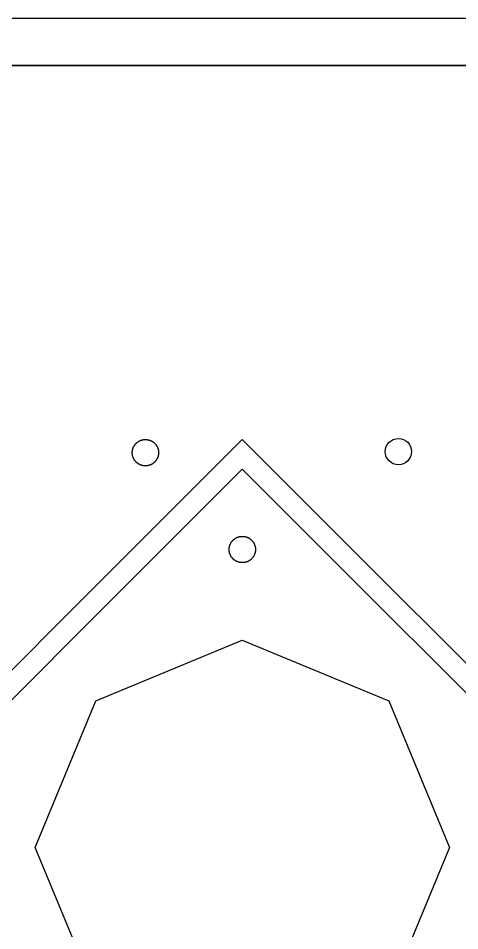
# Model space of a CAD drawing. Extents: x -16500 to 16500, y -16500 to 38576.
# Drawn here: x -10753 to -6563, y 7835 to 16500 of the extents above; entities that cross this region are included whole.
import ezdxf

# ---------------------------------------------------------------- set-up
doc = ezdxf.new("R2010")
doc.units = 0
doc.header["$MEASUREMENT"] = 0
for name, color, linetype in [('Bottom', 2, 'Continuous'), ('Top', 1, 'Continuous'), ('Vias', 60, 'Continuous')]:
    doc.layers.add(name, color=color, linetype=linetype)

msp = doc.modelspace()

# ---------------------------------------------------------------- linework, layer by layer
at = {"layer": 'Bottom', "linetype": 'Continuous'}
for points in [[(-16500, 16500), (16500, 16500), (16500, -16500), (-16500, -16500)], [(-16050, 16050), (16050, 16050), (16050, -16050), (-16050, -16050)]]:
    msp.add_lwpolyline(points, close=True, dxfattribs=at)
at = {"layer": 'Top'}
for points in [[(-16500, -16050), (-16500, 16500), (16500, 16500), (16500, -16500), (-16500, -16500), (-16500, -16050)], [(-16050, -16050), (16050, -16050), (16050, 16050), (-16050, 16050)], [(-8626.703, 6660.703), (-10016.875, 7236.531), (-10592.703, 8626.703), (-10016.875, 10016.875), (-8626.703, 10592.703), (-7236.531, 10016.875), (-6660.703, 8626.703), (-7019.069, 7761.531), (-3242.085, 3984.547), (-3984.547, 3242.085), (-7761.531, 7019.069)]]:
    msp.add_lwpolyline(points, close=True, dxfattribs=at)
at = {"layer": 'Top', "linetype": 'Continuous'}
for points in [[(-5291.342, 9164.874), (-8626.704, 12500.234), (-12500.234, 8626.703), (-9290.551, 5417.021), (-13700.786, 6354.445), (-14839.727, 996.153), (-10392.695, 50.907), (-14945.686, -1169.063), (-13527.876, -6460.405), (-9164.874, -5291.342), (-12500.235, -8626.702), (-8626.705, -12500.234), (-5417.021, -9290.551), (-6354.445, -13700.786), (-996.153, -14839.727), (-50.907, -10392.695)], [(-5040.676, 9002.117), (-5233.862, 8950.353), (-5417.146, 9007.834), (-8626.704, 12217.392), (-12217.392, 8626.703), (-9007.833, 5417.146), (-9106.927, 5173.522), (-13546.739, 6117.234), (-14602.515, 1150.2), (-10162.703, 206.489), (-10204.285, 10.859), (-10316.4, -135.705), (-14700.737, -1310.485), (-13386.454, -6215.456), (-9002.117, -5040.676), (-8950.353, -5233.862), (-9007.834, -5417.145), (-12217.392, -8626.702), (-8626.704, -12217.391), (-5417.146, -9007.834), (-5173.522, -9106.927), (-6117.234, -13546.739), (-1150.2, -14602.515), (-206.489, -10162.703)]]:
    msp.add_lwpolyline(points, dxfattribs=at)
at = {"layer": 'Vias'}
for points in [[(-9547.551, 12249.379), (-9550.769, 12249.462), (-9553.983, 12249.628), (-9557.193, 12249.876), (-9560.394, 12250.207), (-9563.586, 12250.621), (-9566.767, 12251.116), (-9569.933, 12251.693), (-9573.084, 12252.351), (-9576.217, 12253.091), (-9579.329, 12253.91), (-9582.42, 12254.81), (-9585.486, 12255.789), (-9588.526, 12256.846), (-9591.538, 12257.982), (-9594.52, 12259.194), (-9597.469, 12260.483), (-9600.384, 12261.848), (-9603.263, 12263.287), (-9606.105, 12264.8), (-9608.906, 12266.385), (-9611.665, 12268.042), (-9614.381, 12269.769), (-9617.052, 12271.566), (-9619.675, 12273.431), (-9622.25, 12275.363), (-9624.774, 12277.361), (-9627.245, 12279.423), (-9629.663, 12281.548), (-9632.025, 12283.734), (-9634.33, 12285.981), (-9636.577, 12288.286), (-9638.763, 12290.648), (-9640.888, 12293.066), (-9642.95, 12295.537), (-9644.947, 12298.061), (-9646.879, 12300.636), (-9648.744, 12303.259), (-9650.541, 12305.93), (-9652.269, 12308.645), (-9653.926, 12311.405), (-9655.511, 12314.206), (-9657.024, 12317.047), (-9658.463, 12319.926), (-9659.827, 12322.842), (-9661.116, 12325.791), (-9662.329, 12328.773), (-9663.464, 12331.785), (-9664.522, 12334.825), (-9665.501, 12337.891), (-9666.4, 12340.981), (-9667.22, 12344.094), (-9667.959, 12347.227), (-9668.618, 12350.377), (-9669.195, 12353.544), (-9669.69, 12356.724), (-9670.104, 12359.917), (-9670.434, 12363.118), (-9670.683, 12366.327), (-9670.849, 12369.542), (-9670.931, 12372.76), (-9670.931, 12375.978), (-9670.849, 12379.196), (-9670.683, 12382.41), (-9670.434, 12385.62), (-9670.104, 12388.821), (-9669.69, 12392.013), (-9669.195, 12395.194), (-9668.618, 12398.36), (-9667.959, 12401.511), (-9667.22, 12404.644), (-9666.4, 12407.757), (-9665.501, 12410.847), (-9664.522, 12413.913), (-9663.464, 12416.953), (-9662.329, 12419.965), (-9661.116, 12422.947), (-9659.827, 12425.896), (-9658.463, 12428.811), (-9657.024, 12431.691), (-9655.511, 12434.532), (-9653.926, 12437.333), (-9652.269, 12440.092), (-9650.541, 12442.808), (-9648.744, 12445.479), (-9646.879, 12448.102), (-9644.947, 12450.677), (-9642.95, 12453.201), (-9640.888, 12455.672), (-9638.763, 12458.09), (-9636.577, 12460.452), (-9634.33, 12462.757), (-9632.025, 12465.004), (-9629.663, 12467.19), (-9627.245, 12469.315), (-9624.774, 12471.377), (-9622.25, 12473.375), (-9619.675, 12475.307), (-9617.052, 12477.172), (-9614.381, 12478.968), (-9611.665, 12480.696), (-9608.906, 12482.353), (-9606.105, 12483.938), (-9603.263, 12485.451), (-9600.384, 12486.89), (-9597.469, 12488.255), (-9594.52, 12489.544), (-9591.538, 12490.756), (-9588.526, 12491.892), (-9585.486, 12492.949), (-9582.42, 12493.928), (-9579.329, 12494.828), (-9576.217, 12495.647), (-9573.084, 12496.387), (-9569.933, 12497.045), (-9566.767, 12497.622), (-9563.586, 12498.117), (-9560.394, 12498.531), (-9557.193, 12498.862), (-9553.983, 12499.11), (-9550.769, 12499.276), (-9547.551, 12499.359), (-9544.332, 12499.359), (-9541.115, 12499.276), (-9537.9, 12499.11), (-9534.691, 12498.862), (-9531.489, 12498.531), (-9528.297, 12498.117), (-9525.117, 12497.622), (-9521.95, 12497.045), (-9518.8, 12496.387), (-9515.667, 12495.647), (-9512.554, 12494.828), (-9509.464, 12493.928), (-9506.397, 12492.949), (-9503.357, 12491.892), (-9500.346, 12490.756), (-9497.364, 12489.544), (-9494.415, 12488.255), (-9491.499, 12486.89), (-9488.62, 12485.451), (-9485.779, 12483.938), (-9482.978, 12482.353), (-9480.218, 12480.696), (-9477.502, 12478.968), (-9474.832, 12477.172), (-9472.208, 12475.307), (-9469.634, 12473.375), (-9467.11, 12471.377), (-9464.638, 12469.315), (-9462.221, 12467.19), (-9459.859, 12465.004), (-9457.553, 12462.757), (-9455.307, 12460.452), (-9453.121, 12458.09), (-9450.996, 12455.672), (-9448.934, 12453.201), (-9446.936, 12450.677), (-9445.004, 12448.102), (-9443.139, 12445.479), (-9441.342, 12442.808), (-9439.615, 12440.092), (-9437.958, 12437.333), (-9436.372, 12434.532), (-9434.86, 12431.691), (-9433.421, 12428.811), (-9432.056, 12425.896), (-9430.767, 12422.947), (-9429.555, 12419.965), (-9428.419, 12416.953), (-9427.362, 12413.913), (-9426.383, 12410.847), (-9425.483, 12407.757), (-9424.664, 12404.644), (-9423.924, 12401.511), (-9423.266, 12398.36), (-9422.689, 12395.194), (-9422.193, 12392.013), (-9421.78, 12388.821), (-9421.449, 12385.62), (-9421.201, 12382.41), (-9421.035, 12379.196), (-9420.952, 12375.978), (-9420.952, 12372.76), (-9421.035, 12369.542), (-9421.201, 12366.327), (-9421.449, 12363.118), (-9421.78, 12359.917), (-9422.193, 12356.724), (-9422.689, 12353.544), (-9423.266, 12350.377), (-9423.924, 12347.227), (-9424.664, 12344.094), (-9425.483, 12340.981), (-9426.383, 12337.891), (-9427.362, 12334.825), (-9428.419, 12331.785), (-9429.555, 12328.773), (-9430.767, 12325.791), (-9432.056, 12322.842), (-9433.421, 12319.926), (-9434.86, 12317.047), (-9436.372, 12314.206), (-9437.958, 12311.405), (-9439.615, 12308.645), (-9441.342, 12305.93), (-9443.139, 12303.259), (-9445.004, 12300.636), (-9446.936, 12298.061), (-9448.934, 12295.537), (-9450.996, 12293.066), (-9453.121, 12290.648), (-9455.307, 12288.286), (-9457.553, 12285.981), (-9459.859, 12283.734), (-9462.221, 12281.548), (-9464.638, 12279.423), (-9467.11, 12277.361), (-9469.634, 12275.363), (-9472.208, 12273.431), (-9474.832, 12271.566), (-9477.502, 12269.769), (-9480.218, 12268.042), (-9482.978, 12266.385), (-9485.779, 12264.8), (-9488.62, 12263.287), (-9491.499, 12261.848), (-9494.415, 12260.483), (-9497.364, 12259.194), (-9500.346, 12257.982), (-9503.357, 12256.846), (-9506.397, 12255.789), (-9509.464, 12254.81), (-9512.554, 12253.91), (-9515.667, 12253.091), (-9518.8, 12252.351), (-9521.95, 12251.693), (-9525.117, 12251.116), (-9528.297, 12250.621), (-9531.489, 12250.207), (-9534.691, 12249.876), (-9537.9, 12249.628), (-9541.115, 12249.462), (-9544.332, 12249.379)], [(-8628.312, 11330.14), (-8631.53, 11330.223), (-8634.745, 11330.389), (-8637.954, 11330.637), (-8641.155, 11330.968), (-8644.348, 11331.382), (-8647.528, 11331.877), (-8650.695, 11332.454), (-8653.845, 11333.113), (-8656.978, 11333.852), (-8660.091, 11334.672), (-8663.181, 11335.571), (-8666.247, 11336.55), (-8669.287, 11337.608), (-8672.299, 11338.743), (-8675.281, 11339.956), (-8678.23, 11341.244), (-8681.146, 11342.609), (-8684.025, 11344.048), (-8686.866, 11345.561), (-8689.667, 11347.146), (-8692.427, 11348.803), (-8695.142, 11350.531), (-8697.813, 11352.328), (-8700.436, 11354.193), (-8703.011, 11356.124), (-8705.535, 11358.122), (-8708.006, 11360.184), (-8710.424, 11362.309), (-8712.786, 11364.495), (-8715.091, 11366.742), (-8717.338, 11369.047), (-8719.524, 11371.409), (-8721.649, 11373.827), (-8723.711, 11376.298), (-8725.709, 11378.822), (-8727.641, 11381.397), (-8729.506, 11384.02), (-8731.302, 11386.691), (-8733.03, 11389.407), (-8734.687, 11392.166), (-8736.272, 11394.967), (-8737.785, 11397.808), (-8739.224, 11400.688), (-8740.589, 11403.603), (-8741.878, 11406.552), (-8743.09, 11409.534), (-8744.226, 11412.546), (-8745.283, 11415.586), (-8746.262, 11418.652), (-8747.162, 11421.743), (-8747.981, 11424.855), (-8748.721, 11427.988), (-8749.379, 11431.139), (-8749.956, 11434.305), (-8750.451, 11437.486), (-8750.865, 11440.678), (-8751.196, 11443.879), (-8751.444, 11447.089), (-8751.61, 11450.303), (-8751.693, 11453.521), (-8751.693, 11456.74), (-8751.61, 11459.957), (-8751.444, 11463.172), (-8751.196, 11466.381), (-8750.865, 11469.583), (-8750.451, 11472.775), (-8749.956, 11475.955), (-8749.379, 11479.122), (-8748.721, 11482.272), (-8747.981, 11485.405), (-8747.162, 11488.518), (-8746.262, 11491.608), (-8745.283, 11494.674), (-8744.226, 11497.715), (-8743.09, 11500.726), (-8741.878, 11503.708), (-8740.589, 11506.657), (-8739.224, 11509.573), (-8737.785, 11512.452), (-8736.272, 11515.293), (-8734.687, 11518.094), (-8733.03, 11520.854), (-8731.302, 11523.57), (-8729.506, 11526.24), (-8727.641, 11528.863), (-8725.709, 11531.438), (-8723.711, 11533.962), (-8721.649, 11536.433), (-8719.524, 11538.851), (-8717.338, 11541.213), (-8715.091, 11543.518), (-8712.786, 11545.765), (-8710.424, 11547.951), (-8708.006, 11550.076), (-8705.535, 11552.138), (-8703.011, 11554.136), (-8700.436, 11556.068), (-8697.813, 11557.933), (-8695.142, 11559.73), (-8692.427, 11561.457), (-8689.667, 11563.114), (-8686.866, 11564.699), (-8684.025, 11566.212), (-8681.146, 11567.651), (-8678.23, 11569.016), (-8675.281, 11570.305), (-8672.299, 11571.517), (-8669.287, 11572.653), (-8666.247, 11573.71), (-8663.181, 11574.689), (-8660.091, 11575.589), (-8656.978, 11576.408), (-8653.845, 11577.148), (-8650.695, 11577.806), (-8647.528, 11578.383), (-8644.348, 11578.879), (-8641.155, 11579.292), (-8637.954, 11579.623), (-8634.745, 11579.871), (-8631.53, 11580.037), (-8628.312, 11580.12), (-8625.094, 11580.12), (-8621.876, 11580.037), (-8618.661, 11579.871), (-8615.452, 11579.623), (-8612.251, 11579.292), (-8609.058, 11578.879), (-8605.878, 11578.383), (-8602.711, 11577.806), (-8599.561, 11577.148), (-8596.428, 11576.408), (-8593.315, 11575.589), (-8590.225, 11574.689), (-8587.159, 11573.71), (-8584.119, 11572.653), (-8581.107, 11571.517), (-8578.125, 11570.305), (-8575.176, 11569.016), (-8572.26, 11567.651), (-8569.381, 11566.212), (-8566.54, 11564.699), (-8563.739, 11563.114), (-8560.979, 11561.457), (-8558.264, 11559.73), (-8555.593, 11557.933), (-8552.97, 11556.068), (-8550.395, 11554.136), (-8547.871, 11552.138), (-8545.4, 11550.076), (-8542.982, 11547.951), (-8540.62, 11545.765), (-8538.315, 11543.518), (-8536.068, 11541.213), (-8533.882, 11538.851), (-8531.757, 11536.433), (-8529.695, 11533.962), (-8527.697, 11531.438), (-8525.765, 11528.863), (-8523.9, 11526.24), (-8522.104, 11523.57), (-8520.376, 11520.854), (-8518.719, 11518.094), (-8517.134, 11515.293), (-8515.621, 11512.452), (-8514.182, 11509.573), (-8512.817, 11506.657), (-8511.528, 11503.708), (-8510.316, 11500.726), (-8509.18, 11497.715), (-8508.123, 11494.674), (-8507.144, 11491.608), (-8506.244, 11488.518), (-8505.425, 11485.405), (-8504.685, 11482.272), (-8504.027, 11479.122), (-8503.45, 11475.955), (-8502.955, 11472.775), (-8502.541, 11469.583), (-8502.21, 11466.381), (-8501.962, 11463.172), (-8501.796, 11459.957), (-8501.713, 11456.74), (-8501.713, 11453.521), (-8501.796, 11450.303), (-8501.962, 11447.089), (-8502.21, 11443.879), (-8502.541, 11440.678), (-8502.955, 11437.486), (-8503.45, 11434.305), (-8504.027, 11431.139), (-8504.685, 11427.988), (-8505.425, 11424.855), (-8506.244, 11421.743), (-8507.144, 11418.652), (-8508.123, 11415.586), (-8509.18, 11412.546), (-8510.316, 11409.534), (-8511.528, 11406.552), (-8512.817, 11403.603), (-8514.182, 11400.688), (-8515.621, 11397.808), (-8517.134, 11394.967), (-8518.719, 11392.166), (-8520.376, 11389.407), (-8522.104, 11386.691), (-8523.9, 11384.02), (-8525.765, 11381.397), (-8527.697, 11378.822), (-8529.695, 11376.298), (-8531.757, 11373.827), (-8533.882, 11371.409), (-8536.068, 11369.047), (-8538.315, 11366.742), (-8540.62, 11364.495), (-8542.982, 11362.309), (-8545.4, 11360.184), (-8547.871, 11358.122), (-8550.395, 11356.124), (-8552.97, 11354.193), (-8555.593, 11352.328), (-8558.264, 11350.531), (-8560.979, 11348.803), (-8563.739, 11347.146), (-8566.54, 11345.561), (-8569.381, 11344.048), (-8572.26, 11342.609), (-8575.176, 11341.244), (-8578.125, 11339.956), (-8581.107, 11338.743), (-8584.119, 11337.608), (-8587.159, 11336.55), (-8590.225, 11335.571), (-8593.315, 11334.672), (-8596.428, 11333.852), (-8599.561, 11333.113), (-8602.711, 11332.454), (-8605.878, 11331.877), (-8609.058, 11331.382), (-8612.251, 11330.968), (-8615.452, 11330.637), (-8618.661, 11330.389), (-8621.876, 11330.223), (-8625.094, 11330.14)]]:
    msp.add_lwpolyline(points, close=True, dxfattribs=at)
at = {"layer": 'Vias', "linetype": 'Continuous'}
msp.add_circle((-7145.301, 12384.808), 125, dxfattribs=at)

doc.saveas('drawing.dxf')
